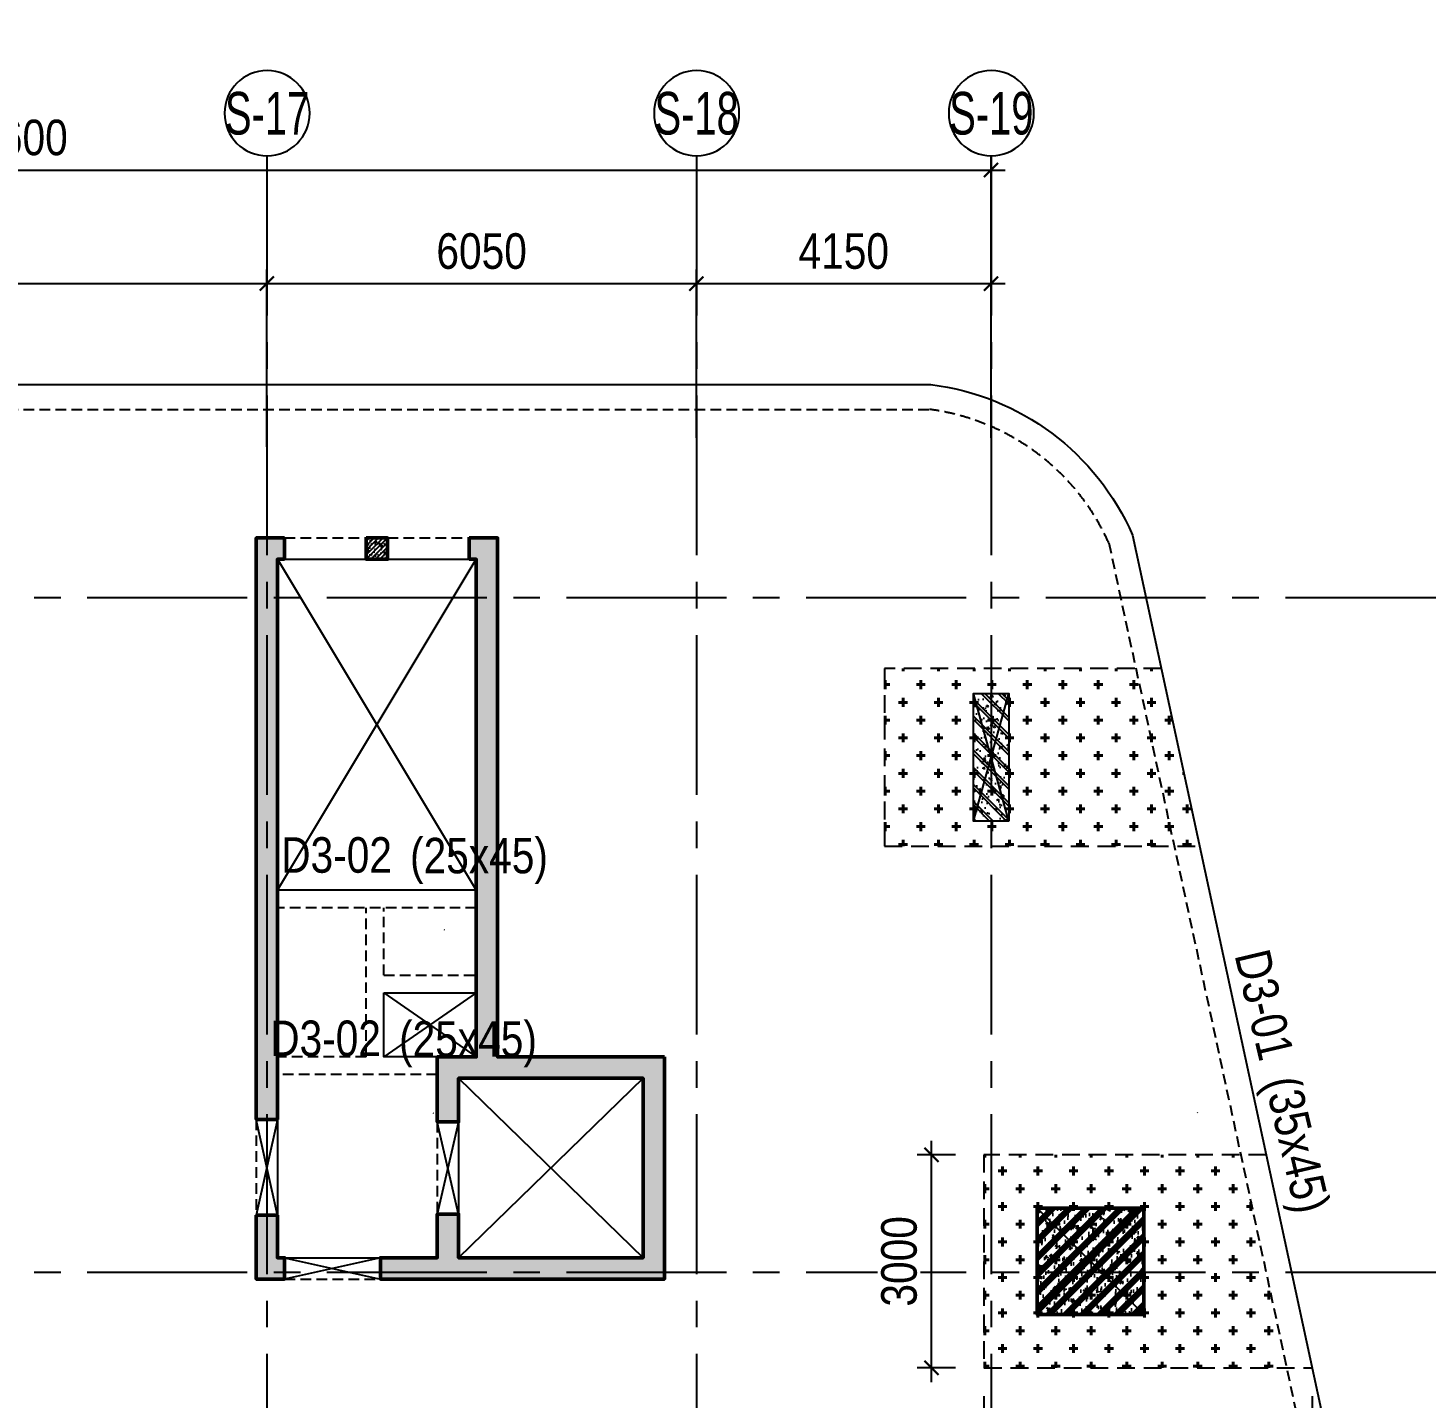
# Model space of a CAD drawing. Header units: millimetres. Extents: x -80883 to 1826631, y -376836 to 309394.
# Drawn here: x 1386722 to 1406412, y -327101 to -307804 of the extents above; entities that cross this region are included whole.
import ezdxf
from ezdxf.enums import TextEntityAlignment as Align

# ---------------------------------------------------------------- set-up
doc = ezdxf.new("R2010")
doc.units = ezdxf.units.MM
doc.header["$LTSCALE"] = 100
doc.header["$PDMODE"] = 32
doc.header["$PDSIZE"] = 2.5
for name, pattern in [('CENTER2', [1.125, 0.75, -0.125, 0.125, -0.125]), ('DASHED', [4.5, 3, -1.5]), ('HIDDEN', [0.375, 0.25, -0.125])]:
    doc.linetypes.add(name, pattern=pattern)
for name, color, linetype, lineweight in [('0-Hatch', 250, 'Continuous', 40), ('ccu12-Tencaukien', 9, 'Continuous', 15), ('KT-Net cot vach', 6, 'Continuous', 50)]:
    doc.layers.add(name, color=color, linetype=linetype, lineweight=lineweight)
for name, color, linetype in [('0-khuat', 3, 'HIDDEN'), ('A-GLAZ', 135, 'Continuous'), ('ccu11-Khuat', 9, 'DASHED'), ('ccu11-Thay', 7, 'Continuous'), ('ccu12-Manh', 8, 'Continuous'), ('ccu12-Text', 31, 'Continuous'), ('ccu12-Truc', 13, 'CENTER2'), ('KC2-DIM', 251, 'Continuous'), ('KT-Dim', 8, 'Continuous'), ('KT-Hatch', 251, 'Continuous'), ('Xref_ST_MBDV Cot vach 30.7.2022|Xref_ST_MBDV Cot vach 30.7.2022|Xref_ST_MBDV Cot vach 30.7.2022|Xref_ST_MBDV Cot vach 30.7.2022|A-GRID-SYM', 50, 'Continuous'), ('Xref_ST_MBDV Cot vach 30.7.2022|Xref_ST_MBDV Cot vach 30.7.2022|Xref_ST_MBDV Cot vach 30.7.2022|Xref_ST_MBDV Cot vach 30.7.2022|KC-Betong', 6, 'Continuous')]:
    doc.layers.add(name, color=color, linetype=linetype)
doc.styles.add('Arial Narrow', font='ARIALN.TTF')
doc.styles.add('HBA-Text', font='GOTHIC.TTF')
doc.dimstyles.new('ccu12-200', dxfattribs={"dimscale": 200, "dimtxt": 2.5, "dimasz": 1, "dimexe": 1, "dimexo": 2, "dimgap": 1, "dimtad": 1, "dimdec": 0, "dimrnd": 5, "dimdsep": 46, "dimtxsty": 'Arial Narrow', "dimblk": 'ARCHTICK', "dimcen": -1, "dimdle": 1, "dimclrd": 256, "dimclre": 256, "dimclrt": 3, "dimadec": 0, "dimazin": 2, "dimtfac": 0.1, "dimtdec": 0, "dimtmove": 0, "dimatfit": 1, "dimldrblk": 'ARCHTICK', "dimfxl": 1, "dimtvp": 0.8333333333333334, "dimtolj": 1, "dimtzin": 12, "dimarcsym": 0})

# ---------------------------------------------------------------- blocks, each defined once
blk = doc.blocks.new('_ARCHTICK')
at = {"color": 0, "linetype": 'ByBlock', "const_width": 0.15}
blk.add_lwpolyline([(-0.5, -0.5), (0.5, 0.5)], dxfattribs=at)
blk = doc.blocks.new('*D979')
at = {"layer": 'Defpoints', "color": 0, "transparency": 16777216}
for p in [(398999.3874795342, -68274.78057617624), (398999.3874795342, -70975.64417300106, -7.594823728268585e-05), (390299.3874795342, -71117.965626513, -7.594823728268585e-05)]:
    blk.add_point(p, dxfattribs=at)
at = {"layer": 'KT-Dim', "lineweight": -2, "transparency": 16777216}
for p, q in [((390299.3874795342, -70717.965626513), (390299.3874795342, -68074.78057617624)), ((398999.3874795342, -70575.64417300106), (398999.3874795342, -68074.78057617624)), ((390099.3874795342, -68274.78057617624), (399199.3874795342, -68274.78057617624))]:
    blk.add_line(p, q, dxfattribs=at)
at = {"layer": 'KT-Dim', "lineweight": -2, "transparency": 16777216, "xscale": 200, "yscale": 200, "zscale": 200, "rotation": 180}
blk.add_blockref('_ARCHTICK', (390299.3874795342, -68274.78057617624), dxfattribs=at)
at = {"layer": 'KT-Dim', "lineweight": -2, "transparency": 16777216, "xscale": 200, "yscale": 200, "zscale": 200}
blk.add_blockref('_ARCHTICK', (398999.3874795342, -68274.78057617624), dxfattribs=at)
at = {"layer": 'KT-Dim', "color": 3, "transparency": 16777216, "insert": (394649.3874795342, -67819.4940823154), "char_height": 500, "attachment_point": 5, "style": 'Arial Narrow'}
blk.add_mtext('\\A1;8700', dxfattribs=at)
blk = doc.blocks.new('*D980')
at = {"layer": 'Defpoints', "color": 0, "transparency": 16777216}
for p in [(405049.3874795342, -68274.78057617624), (405049.3874795342, -70845.41449127195, -7.59482372827136e-05), (398999.3874795342, -70975.64417300106)]:
    blk.add_point(p, dxfattribs=at)
at = {"layer": 'KT-Dim', "lineweight": -2, "transparency": 16777216}
for p, q in [((398999.3874795342, -70575.64417300106), (398999.3874795342, -68074.78057617624)), ((405049.3874795342, -70445.41449127195), (405049.3874795342, -68074.78057617624)), ((398799.3874795342, -68274.78057617624), (405249.3874795342, -68274.78057617624))]:
    blk.add_line(p, q, dxfattribs=at)
at = {"layer": 'KT-Dim', "lineweight": -2, "transparency": 16777216, "xscale": 200, "yscale": 200, "zscale": 200, "rotation": 180}
blk.add_blockref('_ARCHTICK', (398999.3874795342, -68274.78057617624), dxfattribs=at)
at = {"layer": 'KT-Dim', "lineweight": -2, "transparency": 16777216, "xscale": 200, "yscale": 200, "zscale": 200}
blk.add_blockref('_ARCHTICK', (405049.3874795342, -68274.78057617624), dxfattribs=at)
at = {"layer": 'KT-Dim', "color": 3, "transparency": 16777216, "insert": (402024.3874795342, -67819.4940823154), "char_height": 500, "attachment_point": 5, "style": 'Arial Narrow'}
blk.add_mtext('\\A1;6050', dxfattribs=at)
blk = doc.blocks.new('*D981')
at = {"layer": 'Defpoints', "color": 0, "transparency": 16777216}
for p in [(409199.3874795342, -68274.78057617624), (405049.3874795342, -70845.41449127195, -7.59482372827136e-05), (409199.3874795342, -70726.58228353027)]:
    blk.add_point(p, dxfattribs=at)
at = {"layer": 'KT-Dim', "lineweight": -2, "transparency": 16777216}
for p, q in [((405049.3874795342, -70445.41449127195), (405049.3874795342, -68074.78057617624)), ((409199.3874795342, -70326.58228353027), (409199.3874795342, -68074.78057617624)), ((404849.3874795342, -68274.78057617624), (409399.3874795342, -68274.78057617624))]:
    blk.add_line(p, q, dxfattribs=at)
at = {"layer": 'KT-Dim', "lineweight": -2, "transparency": 16777216, "xscale": 200, "yscale": 200, "zscale": 200, "rotation": 180}
blk.add_blockref('_ARCHTICK', (405049.3874795342, -68274.78057617624), dxfattribs=at)
at = {"layer": 'KT-Dim', "lineweight": -2, "transparency": 16777216, "xscale": 200, "yscale": 200, "zscale": 200}
blk.add_blockref('_ARCHTICK', (409199.3874795342, -68274.78057617624), dxfattribs=at)
at = {"layer": 'KT-Dim', "color": 3, "transparency": 16777216, "insert": (407124.3874795342, -67819.4940823154), "char_height": 500, "attachment_point": 5, "style": 'Arial Narrow'}
blk.add_mtext('\\A1;4150', dxfattribs=at)
blk = doc.blocks.new('*D982')
at = {"layer": 'Defpoints', "color": 0, "transparency": 16777216}
for p in [(409199.3874795342, -66674.78057617624), (381599.3874795342, -70845.41449127195), (409199.3874795342, -70845.41449127195)]:
    blk.add_point(p, dxfattribs=at)
at = {"layer": 'KT-Dim', "lineweight": -2, "transparency": 16777216}
for p, q in [((381599.3874795342, -70445.41449127195), (381599.3874795342, -66474.78057617624)), ((409199.3874795342, -70445.41449127195), (409199.3874795342, -66474.78057617624)), ((381399.3874795342, -66674.78057617624), (409399.3874795342, -66674.78057617624))]:
    blk.add_line(p, q, dxfattribs=at)
at = {"layer": 'KT-Dim', "lineweight": -2, "transparency": 16777216, "xscale": 200, "yscale": 200, "zscale": 200, "rotation": 180}
blk.add_blockref('_ARCHTICK', (381599.3874795342, -66674.78057617624), dxfattribs=at)
at = {"layer": 'KT-Dim', "lineweight": -2, "transparency": 16777216, "xscale": 200, "yscale": 200, "zscale": 200}
blk.add_blockref('_ARCHTICK', (409199.3874795342, -66674.78057617624), dxfattribs=at)
at = {"layer": 'KT-Dim', "color": 3, "transparency": 16777216, "insert": (395399.3874795342, -66219.4940823154), "char_height": 500, "attachment_point": 5, "style": 'Arial Narrow'}
blk.add_mtext('\\A1;27600', dxfattribs=at)
blk = doc.blocks.new('GRID-SYM-flat-73')
at = {"layer": 'Xref_ST_MBDV Cot vach 30.7.2022|Xref_ST_MBDV Cot vach 30.7.2022|Xref_ST_MBDV Cot vach 30.7.2022|Xref_ST_MBDV Cot vach 30.7.2022|A-GRID-SYM'}
blk.add_circle((-7.267935535991315e-20, -1.216128191088018e-17, -4.068591107726854e-07), 900.0000000000003, dxfattribs=at)
at = {"layer": 'Xref_ST_MBDV Cot vach 30.7.2022|Xref_ST_MBDV Cot vach 30.7.2022|Xref_ST_MBDV Cot vach 30.7.2022|Xref_ST_MBDV Cot vach 30.7.2022|A-GRID-SYM', "style": 'HBA-Text'}
blk.add_attdef('GRID', text='', height=900.0000000000003, rotation=359.6302510781834, dxfattribs=at).set_placement((-7.267935535991315e-20, -1.216128191088018e-17, -4.068591107726854e-07), align=Align.MIDDLE_CENTER)
blk = doc.blocks.new('LOI-B2-T1-PN')
at = {"layer": 'KT-Hatch'}
h = blk.add_hatch(dxfattribs=at)
h.set_pattern_fill('BTCT', color=256, scale=40)
h.set_pattern_definition([(49.99999999999999, (106559.8543703833, -42147.03074568097), (286.9040730403014, -25.10085399303804), [30, -330]), (355, (106559.8543703833, -42147.03074568097), (-55.50053344520001, 300.8768534800047), [24, -264]), (100.4514, (106583.7630423836, -42149.12248168094), (231.4037526856086, 275.7758168243814), [25.496076, -280.4568448]), (46.18420000000001, (106559.8543703833, -42067.03074568097), (426.8964194502578, -66.20760573160723), [45, -495]), (96.6356, (106595.4290683835, -42072.54806848097), (373.8650822194813, 389.6471483601767), [38.2441152, -420.6852]), (351.1842, (106559.8543703833, -42067.03074568097), (373.8647780534509, 389.6474403701299), [36, -396]), (21, (106599.8543703833, -42087.03074568097), (238.7628208473847, -161.0475562661355), [30, -330]), (326.0000000000001, (106599.8543703833, -42087.03074568097), (97.32613276863269, 290.0600180187412), [24, -264]), (71.4514, (106619.7512635833, -42100.45138808095), (336.089051432596, 129.012198683981), [25.496076, -280.4568448]), (37.50000000000001, (106559.8543703833, -42147.03074568097), (4.863942126916267, 133.1575415325246), [0, -260.8, 0, -268, 0, -265]), (7.499999999999999, (106559.8543703833, -42147.03074568097), (105.2278149768594, 157.7646847529441), [0, -152.8, 0, -254.8, 0, -101]), (327.5, (106470.6543703836, -42147.03074568097), (213.5289744689636, -9.021948693751902), [0, -100, 0, -312, 0, -414]), (317.5, (106430.6543703836, -42147.03074568097), (233.2744677369545, 40.04199293292709), [0, -130, 0, -207.2, 0, -294]), (45, (106559.8543703833, -42147.03074568097), (-106.0660171779821, 106.0660171779821), []), (45, (106630.5650483833, -42147.03074568097), (-106.0660171779821, 106.0660171779821), [])])
h.paths.add_polyline_path([(90186.80448012636, -23776.61616878753), (89886.8044801259, -23776.61616878753), (89886.8044801259, -24676.61616641015), (90286.8044801259, -24676.61616641015), (90286.8044801259, -24376.61616641015), (90186.80448012636, -24376.61616641015)], flags=17)
h.paths.add_polyline_path([(92886.788173588, -14236.62724987615), (92886.78817358776, -14536.62490315293), (92986.80448012636, -14536.62490315293), (92986.8044801259, -21546.61616641021), (92436.8044801259, -21546.61616641015), (92436.8044801259, -22461.61616641015), (92736.8044801259, -22461.61616641021), (92736.8044801259, -21846.61616641021), (95336.8044801259, -21846.61616641027), (95336.8044801259, -24376.61616641027), (92736.8044801259, -24376.61616641021), (92736.8044801259, -23761.61616641021), (92436.8044801259, -23761.61616641015), (92436.8044801259, -24376.61616641015), (91636.8044801259, -24376.61616641015), (91636.8044801259, -24676.61616641015), (95636.8044801259, -24676.61616641027), (95636.8044801259, -21546.61616641027), (93286.8044801259, -21546.61616641021), (93286.79678538674, -14236.62396789709), (89886.79678538674, -14236.62396789697), (89886.8044801259, -22426.61616878753), (90186.80448012636, -22426.61616878753), (90186.80448012636, -14536.62490315287), (90286.78817358776, -14536.62490315287), (90286.78817358823, -14236.62724987615)])
h = blk.add_hatch(dxfattribs=at)
h.set_pattern_fill('BETONG', color=256, scale=40, pattern_type=2)
h.set_pattern_definition([(0, (-1499465.331229208, 300749.4537652719), (0, 155.88457272), [3.75, -86.25]), (0, (-1499465.331229208, 300755.948955802), (0, 155.88457272), [3.75, -86.25]), (120, (-1499465.331229208, 300749.4537652719), (-135.0000000336027, -77.94228635999997), [3.749999999999998, -86.24999999999994]), (120, (-1499459.706229208, 300752.7013605519), (-135.0000000336027, -77.94228635999997), [3.749999999999998, -86.24999999999994]), (0, (-1499420.331229208, 300827.3960516319), (0, 155.88457272), [3.75, -86.25]), (0, (-1499420.331229208, 300833.8912421619), (0, 155.88457272), [3.75, -86.25]), (120, (-1499420.331229208, 300827.3960516319), (-135.0000000336027, -77.94228635999997), [3.749999999999998, -86.24999999999994]), (120, (-1499414.706229208, 300830.643646912), (-135.0000000336027, -77.94228635999997), [3.749999999999998, -86.24999999999994]), (59.99999999999999, (-1499461.581229208, 300749.4537652719), (-135.0000000336027, 77.94228636000001), [3.75, -86.25]), (59.99999999999999, (-1499467.206229208, 300752.7013605519), (-135.0000000336027, 77.94228636000001), [3.75, -86.25]), (59.99999999999999, (-1499416.581229208, 300671.5114789119), (-135.0000000336027, 77.94228636000001), [3.75, -86.25]), (59.99999999999999, (-1499422.206229208, 300674.7590741919), (-135.0000000336027, 77.94228636000001), [3.75, -86.25]), (45, (-1499465.331229208, 300749.4537652719), (-31.81980515339464, 31.81980515339464), []), (49.99999999999999, (-1499465.331229208, 300749.4537652719), (215.178054780226, -18.82564049477853), [22.5, -247.5]), (355, (-1499465.331229208, 300749.4537652719), (-41.6254000839, 225.6576401100035), [18, -198]), (100.4514, (-1499447.399725208, 300747.8849632719), (173.5528145142065, 206.8318626182861), [19.122057, -210.3426336]), (46.18420000000001, (-1499465.331229208, 300809.4537652719), (320.1723145876933, -49.65570429870542), [33.75, -371.25]), (96.6356, (-1499438.650205708, 300805.315773172), (280.398811664611, 292.2353612701325), [28.6830864, -315.5139]), (351.1842, (-1499465.331229208, 300809.4537652719), (280.3985835400882, 292.2355802775974), [27, -297]), (21, (-1499435.331229208, 300794.4537652719), (179.0721156355385, -120.7856671996016), [22.5, -247.5]), (326.0000000000001, (-1499435.331229208, 300794.4537652719), (72.99459957647451, 217.5450135140559), [18, -198]), (71.4514, (-1499420.408559308, 300784.3882834719), (252.066788574447, 96.75914901298572), [19.122057, -210.3426336]), (37.50000000000001, (-1499465.331229208, 300749.4537652719), (3.647956595187201, 99.86815614939344), [0, -195.6, 0, -201, 0, -198.75]), (7.499999999999999, (-1499465.331229208, 300749.4537652719), (78.92086123264458, 118.3235135647081), [0, -114.6, 0, -191.1, 0, -75.75]), (327.5, (-1499532.231229208, 300749.4537652719), (160.1467308517227, -6.766461520313927), [0, -75, 0, -234, 0, -310.5]), (317.5, (-1499562.231229208, 300749.4537652719), (174.9558508027159, 30.03149469969532), [0, -97.5, 0, -155.4, 0, -220.5])])
h.paths.add_polyline_path([(91436.80809450126, -14236.62490315281), (91736.80809450126, -14236.62490315281), (91736.80809450126, -14536.62255642959), (91436.80809450126, -14536.62255642959)])
at = {"ltscale": 0.5}
blk.add_lwpolyline([(92986.80448006536, -19196.61616878817), (90186.80448012636, -19196.61726697005)], dxfattribs=at)
blk.add_lwpolyline([(91686.80448009097, -20646.61616878747), (92986.80447665718, -20646.61616878747), (92986.80447665718, -21546.61616641015), (91686.80448009097, -21546.61616641015)], close=True, dxfattribs=at)
at = {"layer": 'ccu11-Khuat', "color": 6, "ltscale": 0.5, "elevation": 2.240825733901563e-10}
blk.add_lwpolyline([(90286.788173588, -14236.62724987615), (91436.80809450126, -14236.62724987615)], dxfattribs=at)
at = {"layer": 'ccu11-Khuat', "color": 6, "ltscale": 0.5}
for points in [[(91736.80809450126, -14236.62490315281), (92886.788173588, -14236.62490315281)], [(89886.80448012683, -22426.61616878741), (89886.80448012683, -23776.6161687873)], [(92436.80448012636, -22461.61616641015), (92436.80448012636, -23761.61616641231)], [(90286.8044801259, -24676.61616641015), (91636.8044801259, -24676.61616641015)]]:
    blk.add_lwpolyline(points, dxfattribs=at)
at = {"layer": 'ccu11-Khuat', "ltscale": 0.5}
for points in [[(92986.80457811733, -19446.61616878817), (90186.80457817833, -19446.61726696999)], [(91436.80448009097, -21546.61626683944), (91436.8036564549, -19446.61677671061)], [(91686.80402905191, -20396.61616878747), (91686.8036564549, -19446.61667865864)], [(91686.80448009097, -20396.61616878747), (92986.80448009097, -20396.61616878747)], [(91436.80448009097, -21546.61616878747), (90186.80448009097, -21546.61616878747)], [(92436.80448009097, -21796.61616878747), (90186.80448009097, -21796.61616878747)]]:
    blk.add_lwpolyline(points, dxfattribs=at)
at = {"layer": 'ccu11-Thay', "color": 6, "ltscale": 0.5, "elevation": 2.240825733901563e-10}
blk.add_lwpolyline([(90286.788173588, -14536.62490315293), (91436.80809450126, -14536.62490315293)], dxfattribs=at)
at = {"layer": 'ccu11-Thay', "color": 6, "ltscale": 0.5}
for points in [[(91736.80809450126, -14536.62255642959), (92886.788173588, -14536.62490315293)], [(90186.80448012683, -22426.61616878753), (90186.80448012683, -23776.6161687873)], [(92736.80448012636, -22461.61616641021), (92736.80448012636, -23761.61616641231)], [(90286.8044801259, -24376.61616641015), (91636.8044801259, -24376.61616641015)]]:
    blk.add_lwpolyline(points, dxfattribs=at)
at = {"layer": 'ccu12-Manh', "ltscale": 0.5}
for points in [[(90186.80448012636, -19196.61616878817), (92986.80809450103, -14536.62490315293)], [(90186.80809450103, -14536.62490315287), (92986.8044801259, -19196.61616878817)]]:
    blk.add_lwpolyline(points, dxfattribs=at)
at = {"layer": 'KC2-DIM', "color": 252, "ltscale": 0.5}
for p, q in [((91686.80448009097, -20646.61616878747), (92986.80447665718, -21546.61616641015)), ((92986.80447665718, -20646.61616878747), (91686.80448009097, -21546.61616641015))]:
    blk.add_line(p, q, dxfattribs=at)
at = {"layer": 'KC2-DIM', "ltscale": 0.5}
for points in [[(91686.80448009097, -21546.61616878747), (91686.80412710388, -20646.61616878747)], [(91686.80448009097, -20646.61616878747), (92986.80448009097, -20646.61616878747)], [(90186.80448012683, -22426.61616878753), (89886.80448012683, -23776.6161687873)], [(90186.80448012683, -23776.6161687873), (89886.80448012683, -22426.61616878741)], [(92736.80448012636, -22461.61616641021), (92436.80448012636, -23761.61616641231)], [(92736.80448012636, -23761.61616641231), (92436.80448012636, -22461.61616641015)], [(90286.8044801259, -24376.61616641015), (91636.8044801259, -24676.61616641015)], [(91636.8044801259, -24376.61616641015), (90286.8044801259, -24676.61616641015)]]:
    blk.add_lwpolyline(points, dxfattribs=at)
at = {"layer": 'KC2-DIM', "color": 252, "ltscale": 0.5}
for points in [[(92736.8044801259, -21846.61616641021), (95336.8044801259, -24376.61616641027)], [(95336.8044801259, -21846.61616641027), (92736.8044801259, -24376.61616641021)]]:
    blk.add_lwpolyline(points, dxfattribs=at)
at = {"layer": 'KT-Net cot vach'}
for p, q in [((90186.80448012636, -22426.61616878753), (89886.8044801259, -22426.61616878753)), ((90186.80448012636, -23776.61616878753), (89886.8044801259, -23776.61616878753)), ((92436.8044801259, -23761.61616641015), (92436.8044801259, -24376.61616641015)), ((92736.8044801259, -23761.61616641254), (92436.80448012543, -23761.61616641254)), ((92736.8044801259, -23761.61616641021), (92736.8044801259, -24376.61616641021)), ((91636.8044801259, -24376.61616641015), (92436.8044801259, -24376.61616641015)), ((91636.8044801259, -24676.61616641015), (95636.8044801259, -24676.61616641027))]:
    blk.add_line(p, q, dxfattribs=at)
for points in [[(89886.8044801259, -22426.61616878753), (89886.80809450126, -14236.62490315281), (90286.788173588, -14236.62490315281)], [(92886.788173588, -14236.62490315293), (93286.80809450126, -14236.62490315293), (93286.8044801259, -21546.61616641021), (95636.8044801259, -21546.61616641027)], [(90286.788173588, -14536.62490315287), (90186.80809450126, -14536.62490315287), (90186.80448012636, -22426.61616878753)], [(95636.8044801259, -21546.61616641027), (95636.8044801259, -24676.61616641027), (91636.8044801259, -24676.61616641015), (91636.8044801259, -24376.61616641015), (92436.8044801259, -24376.61616641015), (92436.8044801259, -23761.61616641015), (92736.8044801259, -23761.61616641021), (92736.8044801259, -24376.61616641021), (95336.8044801259, -24376.61616641027), (95336.8044801259, -21846.61616641027), (92736.8044801259, -21846.61616641021), (92736.8044801259, -22461.61616641021), (92436.8044801259, -22461.61616641015), (92436.8044801259, -21546.61616641015), (92986.8044801259, -21546.61616641021), (92986.80809450126, -14536.62490315293), (92886.788173588, -14536.62490315293)], [(90186.80448012636, -23776.61616878753), (90186.80448012636, -24376.61616641015), (90286.8044801259, -24376.61616641015), (90286.8044801259, -24676.61616641015), (89886.8044801259, -24676.61616641015), (89886.8044801259, -23776.61616878753)]]:
    blk.add_lwpolyline(points, dxfattribs=at)
at = {"layer": 'KT-Net cot vach', "elevation": 2.240825733901563e-10}
for points in [[(90286.788173588, -14536.62490315293), (90286.788173588, -14236.62724987615)], [(92886.788173588, -14236.62724987615), (92886.788173588, -14536.62490315293)]]:
    blk.add_lwpolyline(points, dxfattribs=at)
at = {"layer": 'KT-Net cot vach'}
blk.add_lwpolyline([(91436.80809450126, -14236.62490315281), (91736.80809450126, -14236.62490315281), (91736.80809450126, -14536.62255642959), (91436.80809450126, -14536.62255642959)], close=True, dxfattribs=at)
blk = doc.blocks.new('*U149')
h = blk.add_hatch()
h.set_pattern_fill('VATLIEU04', color=250, scale=40, style=0, pattern_type=2)
h.set_pattern_definition([(49.99999999999999, (-449.9999999999825, 1849.999999999997), (286.9040730403014, -25.10085399303804), [30, -330]), (355, (-449.9999999999825, 1849.999999999997), (-55.50053344520001, 300.8768534800047), [24, -264]), (100.4514, (-426.0913279999825, 1847.908263999997), (231.4037526856086, 275.7758168243814), [25.496076, -280.4568448]), (46.18420000000001, (-449.9999999999825, 1929.999999999997), (426.8964194502578, -66.20760573160723), [45, -495]), (96.6356, (-414.4253019999824, 1924.482677199996), (373.8650822194813, 389.6471483601767), [38.2441152, -420.6852]), (351.1842, (-449.9999999999825, 1929.999999999997), (373.8647780534509, 389.6474403701299), [36, -396]), (21, (-409.9999999999825, 1909.999999999997), (238.7628208473847, -161.0475562661355), [30, -330]), (326.0000000000001, (-409.9999999999825, 1909.999999999997), (97.32613276863269, 290.0600180187412), [24, -264]), (71.4514, (-390.1031067999825, 1896.579357599996), (336.089051432596, 129.012198683981), [25.496076, -280.4568448]), (37.50000000000001, (-449.9999999999825, 1849.999999999997), (4.863942126916267, 133.1575415325246), [0, -260.8, 0, -268, 0, -265]), (7.499999999999999, (-449.9999999999825, 1849.999999999997), (105.2278149768594, 157.7646847529441), [0, -152.8, 0, -254.8, 0, -101]), (327.5, (-539.1999999999825, 1849.999999999997), (213.5289744689636, -9.021948693751902), [0, -100, 0, -312, 0, -414]), (317.5, (-579.1999999999825, 1849.999999999997), (233.2744677369545, 40.04199293292709), [0, -130, 0, -207.2, 0, -294]), (45, (-449.9999999999825, 1849.999999999997), (-120.2081528017131, 120.2081528017131), []), (45, (-449.9999999999825, 1898.999999999997), (-120.2081528017131, 120.2081528017131), [])])
h.paths.add_polyline_path([(-475, -474.9999999999998), (25, -475.0000000000047), (25.00000000001745, 1324.999999999997), (-474.9999999999825, 1325.000000000002)])
at = {"color": 6, "ltscale": 0.25}
blk.add_lwpolyline([(-475, -474.9999999999998), (25, -475.0000000000047), (25.00000000001745, 1324.999999999997), (-474.9999999999825, 1325.000000000002)], close=True, dxfattribs=at)
at = {"layer": 'Defpoints', "linetype": 'ByBlock', "ltscale": 30}
for p, q in [((25, -475.0000000000047), (-474.9999999999825, 1325.000000000002)), ((-475, -474.9999999999998), (25.00000000001745, 1324.999999999997))]:
    blk.add_line(p, q, dxfattribs=at)
blk = doc.blocks.new('*U151')
h = blk.add_hatch()
h.set_pattern_fill('VATLIEU04', color=250, scale=40, style=0, pattern_type=2)
h.set_pattern_definition([(49.99999999999999, (550, -550), (286.9040730403014, -25.10085399303804), [30, -330]), (355, (550, -550), (-55.50053344520001, 300.8768534800047), [24, -264]), (100.4514, (573.908672, -552.091736), (231.4037526856086, 275.7758168243814), [25.496076, -280.4568448]), (46.18420000000001, (550, -470), (426.8964194502578, -66.20760573160723), [45, -495]), (96.6356, (585.574698, -475.5173228), (373.8650822194813, 389.6471483601767), [38.2441152, -420.6852]), (351.1842, (550, -470), (373.8647780534509, 389.6474403701299), [36, -396]), (21, (590, -490), (238.7628208473847, -161.0475562661355), [30, -330]), (326.0000000000001, (590, -490), (97.32613276863269, 290.0600180187412), [24, -264]), (71.4514, (609.8968932, -503.4206424), (336.089051432596, 129.012198683981), [25.496076, -280.4568448]), (37.50000000000001, (550, -550), (4.863942126916267, 133.1575415325246), [0, -260.8, 0, -268, 0, -265]), (7.499999999999999, (550, -550), (105.2278149768594, 157.7646847529441), [0, -152.8, 0, -254.8, 0, -101]), (327.5, (460.8, -550), (213.5289744689636, -9.021948693751902), [0, -100, 0, -312, 0, -414]), (317.5, (420.8, -550), (233.2744677369545, 40.04199293292709), [0, -130, 0, -207.2, 0, -294]), (45, (550, -550), (-120.2081528017131, 120.2081528017131), []), (45, (550, -501), (-120.2081528017131, 120.2081528017131), [])])
h.paths.add_polyline_path([(-475, 475), (1025, 475), (1025, -1025), (-475, -1025)])
at = {"color": 6, "ltscale": 0.25}
blk.add_lwpolyline([(-475, 475), (1025, 475), (1025, -1025), (-475, -1025)], close=True, dxfattribs=at)
at = {"layer": 'Defpoints', "linetype": 'ByBlock', "ltscale": 30}
for p, q in [((1025, 475), (-475, -1025)), ((-475, 475), (1025, -1025))]:
    blk.add_line(p, q, dxfattribs=at)
blk = doc.blocks.new('MBDVCOTVACH-T2-T6-PN')
at = {"layer": 'KT-Net cot vach'}
blk.add_blockref('*U151', (101361.8044801299, -24151.61616647651), dxfattribs=at)
at = {"layer": 'Xref_ST_MBDV Cot vach 30.7.2022|Xref_ST_MBDV Cot vach 30.7.2022|Xref_ST_MBDV Cot vach 30.7.2022|Xref_ST_MBDV Cot vach 30.7.2022|KC-Betong', "linetype": 'ByBlock', "xscale": -1}
blk.add_blockref('*U149', (100011.8044801299, -17751.61616640782, -7.594824095580321e-05), dxfattribs=at)
blk = doc.blocks.new('*U689')
at = {"layer": 'ccu12-Tencaukien', "color": 8, "ltscale": 10000}
blk.add_line((360.6565736538532, -155.3215232637356), (354.4065714950475, -155.3215232637356), dxfattribs=at)
at = {"layer": 'ccu12-Text', "color": 2, "style": 'Arial Narrow', "width": 0.8}
blk.add_attdef('SH', text='', height=300, dxfattribs=at).set_placement((275.6048113084853, 5.864471777974813), align=Align.BOTTOM_RIGHT)
at = {"layer": 'ccu12-Text', "color": 31, "style": 'Arial Narrow', "width": 0.8}
for tag, p in [('(', (507.5315725744504, -75.41116959831947)), ('KT', (632.605666770517, -75.41116959831947)), (')', (962.8971199221714, -75.41116959831947))]:
    blk.add_attdef(tag, text='', height=250, dxfattribs=at).set_placement(p, align=Align.BOTTOM_LEFT)
blk = doc.blocks.new('*U690')
at = {"layer": 'ccu12-Tencaukien', "color": 8, "ltscale": 10000}
blk.add_line((360.6565736538532, -155.3215232637356), (354.4065714950475, -155.3215232637356), dxfattribs=at)
at = {"layer": 'ccu12-Text', "color": 2, "style": 'Arial Narrow', "width": 0.8}
blk.add_attdef('SH', text='', height=300, dxfattribs=at).set_placement((275.6048113084853, 5.864471777974813), align=Align.BOTTOM_RIGHT)
at = {"layer": 'ccu12-Text', "color": 31, "style": 'Arial Narrow', "width": 0.8}
for tag, p in [('(', (507.5315725744504, -75.41116959831947)), ('KT', (632.605666770517, -75.41116959831947)), (')', (962.8971199221714, -75.41116959831947))]:
    blk.add_attdef(tag, text='', height=250, dxfattribs=at).set_placement(p, align=Align.BOTTOM_LEFT)
blk = doc.blocks.new('MBKC-T3-PN')
at = {"layer": 'ccu11-Khuat', "ltscale": 0.5, "elevation": -0.0003901197252574179}
blk.add_lwpolyline([(31224.41949791997, 10401.15608117677, -0.1203839840985264), (42572.85465626395, 11719.39024886949), (58379.85115727969, 7611.132730447047, -0.2258253160871416), (60186.44089432061, 5977.409135053749), (65551.80771612958, -9531.095751609828, 0.2919429440186994), (69736.50495830015, -12426.6161779894), (99368.00793614518, -12426.6161779894, -0.2609853684017961), (101894.5837610736, -14307.26193159987), (105248.9736585456, -29866.61846812873, -0.450430548376512), (100589.6931814908, -35326.6158653514), (55455.61416863091, -35326.6158653514, -0.3270381078692864), (50922.90468503162, -31997.94642836676), (46413.0024276413, -18965.37748569861, 0.4276044270060953), (30445.87231722521, -12504.80555859185), (12824.43251889106, -18584.35473983688, -0.1315578741241553), (10225.70651983377, -18473.84767023224), (9061.065310114762, -18020.38528109412, -0.1846755877232493), (7455.469289202709, -16623.04162249499), (2976.957835427951, -9107.263866643538, -0.02202630655650502), (-406.9169527727645, -3413.25466246967, -0.3992423458823245), (1800.966408062493, 257.1217708188342)], format="xyb", close=True, dxfattribs=at)
at = {"layer": 'ccu11-Thay', "elevation": -0.0003901197252574179}
blk.add_lwpolyline([(31106.50862324028, 10730.72166345781, -0.1205795836710196), (42638.87427653908, 12063.859528495), (58473.93031160696, 7948.309303218033, -0.2272385897093211), (60513.964432284, 6101.209794561379), (65878.81921774126, -9405.815059417277, 0.2908633368540378), (69743.13952882006, -12076.6161779894), (99390.07919017388, -12076.6161779894, -0.2655275921417467), (102229.2245215473, -14198.71881677723), (105593.7353260962, -29805.02123810095, -0.4513714951595503), (100592.7770390881, -35676.6158653514), (55455.39553553029, -35676.6158653514, -0.3267809868965265), (50590.57907296135, -32107.86789232772), (46084.8424524439, -19087.33667168533, 0.427810969143063), (30575.2745344413, -12830.40558466513), (12920.16765186726, -18921.57020124164, -0.1330764012900887), (10109.49357222929, -18804.19336872117), (8937.306803341722, -18347.79305564612, -0.183720991931343), (7150.621857264778, -16795.18900673359), (2680.126648878446, -9292.86400619999, -0.02215701127767281), (-737.5723420327995, -3537.213185448665, -0.4024491153328594), (1696.95094252727, 591.477936539799), (31106.50862324028, 10730.72166345781)], format="xyb", dxfattribs=at)
blk = doc.blocks.new('MBKC-N-T3')
at = {"layer": '0-Hatch', "ltscale": 2}
h = blk.add_hatch(dxfattribs=at)
h.set_pattern_fill('CROSS', color=256, scale=1000.000000000006, angle=90.00000000000001, style=0)
h.set_pattern_definition([(90, (1648795.804644322, -7892615.616708719), (-250.0000000000016, 250.0000000000015), [125.0000000000008, -375.0000000000023]), (180, (1648858.304644322, -7892553.116708719), (-250.0000000000015, -250.0000000000016), [125.0000000000008, -375.0000000000023])])
h.paths.add_polyline_path([(103173.0409593445, -18576.61670866824), (102634.0742788143, -16076.61670866824), (98736.80464431108, -16076.6167086683), (98736.80464431108, -18576.61670866824)])
h = blk.add_hatch(dxfattribs=at)
h.set_pattern_fill('CROSS', color=256, scale=1000.000000000006, angle=90.00000000000001, style=0)
h.set_pattern_definition([(90, (1650195.804633926, -7899715.616671358), (-250.0000000000016, 250.0000000000015), [125.0000000000008, -375.0000000000023]), (180, (1650258.304633926, -7899653.116671358), (-250.0000000000015, -250.0000000000016), [125.0000000000008, -375.0000000000023])])
h.paths.add_polyline_path([(104399.5617826593, -25926.6166713073), (103752.8017660228, -22926.6166713073), (100136.8046339147, -22926.6166713073), (100136.8046339147, -25926.6166713073)])
at = {"layer": '0-khuat', "ltscale": 10}
for points in [[(102634.0742788143, -16076.61670866824), (98736.80464431108, -16076.61670866824), (98736.80464431108, -18576.61670866824), (103173.0409593445, -18576.61670866824)], [(104110.8429754127, -22926.6166713073), (100136.8046339147, -22926.6166713073), (100136.8046339147, -25926.6166713073), (104757.602992049, -25926.6166713073)]]:
    blk.add_lwpolyline(points, dxfattribs=at)
blk = doc.blocks.new('*D1166')
at = {"layer": 'Defpoints', "color": 0, "ltscale": 0.5, "transparency": 16777216}
for p in [(1400186.008811985, -326676.0704365792), (1404806.807170119, -326676.0704365792), (1404806.807170119, -328132.6736557207)]:
    blk.add_point(p, dxfattribs=at)
at = {"layer": 'KC2-DIM', "lineweight": -2, "ltscale": 0.5, "transparency": 16777216}
for p, q in [((1400186.008811985, -327076.0704365792), (1400186.008811985, -328332.6736557207)), ((1404806.807170119, -327076.0704365792), (1404806.807170119, -328332.6736557207)), ((1399986.008811985, -328132.6736557207), (1405006.807170119, -328132.6736557207))]:
    blk.add_line(p, q, dxfattribs=at)
at = {"layer": 'KC2-DIM', "lineweight": -2, "ltscale": 0.5, "transparency": 16777216, "xscale": 200, "yscale": 200, "zscale": 200, "rotation": 180}
blk.add_blockref('_ARCHTICK', (1400186.008811985, -328132.6736557207), dxfattribs=at)
at = {"layer": 'KC2-DIM', "lineweight": -2, "ltscale": 0.5, "transparency": 16777216, "xscale": 200, "yscale": 200, "zscale": 200}
blk.add_blockref('_ARCHTICK', (1404806.807170119, -328132.6736557207), dxfattribs=at)
at = {"layer": 'KC2-DIM', "color": 3, "ltscale": 0.5, "transparency": 16777216, "insert": (1402496.407991052, -327677.3871618598), "char_height": 500, "attachment_point": 5, "style": 'Arial Narrow', "bg_fill": 3, "box_fill_scale": 1.1, "bg_fill_color": 256, "bg_fill_true_color": 13158600, "bg_fill_transparency": 0}
blk.add_mtext('\\A1;4620', dxfattribs=at)
blk = doc.blocks.new('*D1167')
at = {"layer": 'Defpoints', "color": 0, "ltscale": 0.5, "transparency": 16777216}
for p in [(1399447.111646761, -323676.0704365793), (1400186.008811986, -323676.0704365793), (1400186.008811986, -326676.0704365793)]:
    blk.add_point(p, dxfattribs=at)
at = {"layer": 'KC2-DIM', "lineweight": -2, "ltscale": 0.5, "transparency": 16777216}
for p, q in [((1399447.111646761, -326876.0704365793), (1399447.111646761, -323476.0704365793)), ((1399786.008811986, -323676.0704365793), (1399247.111646761, -323676.0704365793)), ((1399786.008811986, -326676.0704365793), (1399247.111646761, -326676.0704365793))]:
    blk.add_line(p, q, dxfattribs=at)
at = {"layer": 'KC2-DIM', "lineweight": -2, "ltscale": 0.5, "transparency": 16777216, "xscale": 200, "yscale": 200, "zscale": 200}
for p, rotation in [((1399447.111646761, -323676.0704365793), 90), ((1399447.111646761, -326676.0704365793), 270)]:
    blk.add_blockref('_ARCHTICK', p, dxfattribs=dict(at, rotation=rotation))
at = {"layer": 'KC2-DIM', "color": 3, "ltscale": 0.5, "transparency": 16777216, "insert": (1398991.8251529, -325176.0704365796), "char_height": 500, "attachment_point": 5, "rotation": 90, "style": 'Arial Narrow', "bg_fill": 3, "box_fill_scale": 1.1, "bg_fill_color": 256, "bg_fill_true_color": 13158600, "bg_fill_transparency": 0}
blk.add_mtext('\\A1;3000', dxfattribs=at)
blk = doc.blocks.new('Grid-ST-flat-3')
at = {"layer": 'ccu12-Truc', "ltscale": 30}
for p, q in [((398999.3874795342, -66474.78057617624), (398999.3874795342, -104409.5824195731)), ((405049.3874795342, -66474.78057617624), (405049.3874795342, -104409.5824195731)), ((409199.3874795342, -66474.78057617624), (409199.3874795342, -104409.5824195731)), ((366096.2468389632, -72696.27186137123), (425824.0468604062, -72696.27186137007)), ((366096.2468389795, -82196.27186137065), (425824.0468603974, -82196.27186136972))]:
    blk.add_line(p, q, dxfattribs=at)
at = {"layer": 'KT-Dim'}
ref = blk.add_blockref('GRID-SYM-flat-73', (399002.7929266859, -65874.79024047928, 2.712394071846536e-07), dxfattribs=dict(at, xscale=-0.6666666666666665, yscale=0.6666666666666665, zscale=0.6666666666666665, rotation=179.6748020054017))
ref.add_attrib('GRID', 'S-17', dxfattribs={"layer": 'Xref_ST_MBDV Cot vach 30.7.2022|Xref_ST_MBDV Cot vach 30.7.2022|Xref_ST_MBDV Cot vach 30.7.2022|Xref_ST_MBDV Cot vach 30.7.2022|A-GRID-SYM', "height": 600, "style": 'HBA-Text', "width": 0.7}).set_placement((399002.7929266859, -65874.79024047928, -7.594823728268585e-05), align=Align.MIDDLE_CENTER)
ref = blk.add_blockref('GRID-SYM-flat-73', (405052.7929266859, -65874.79024047928, 2.712394071846536e-07), dxfattribs=dict(at, xscale=-0.6666666666666665, yscale=0.6666666666666665, zscale=0.6666666666666665, rotation=179.6748020054017))
ref.add_attrib('GRID', 'S-18', dxfattribs={"layer": 'Xref_ST_MBDV Cot vach 30.7.2022|Xref_ST_MBDV Cot vach 30.7.2022|Xref_ST_MBDV Cot vach 30.7.2022|Xref_ST_MBDV Cot vach 30.7.2022|A-GRID-SYM', "height": 600, "style": 'HBA-Text', "width": 0.7}).set_placement((405052.7929266859, -65874.79024047928, -7.594823728268585e-05), align=Align.MIDDLE_CENTER)
ref = blk.add_blockref('GRID-SYM-flat-73', (409202.7929266859, -65874.79024047928, 2.712394071846536e-07), dxfattribs=dict(at, xscale=-0.6666666666666665, yscale=0.6666666666666665, zscale=0.6666666666666665, rotation=179.6748020054017))
ref.add_attrib('GRID', 'S-19', dxfattribs={"layer": 'Xref_ST_MBDV Cot vach 30.7.2022|Xref_ST_MBDV Cot vach 30.7.2022|Xref_ST_MBDV Cot vach 30.7.2022|Xref_ST_MBDV Cot vach 30.7.2022|A-GRID-SYM', "height": 600, "style": 'HBA-Text', "width": 0.7}).set_placement((409202.7929266859, -65874.79024047928, -2.531607909422862e-05), align=Align.MIDDLE_CENTER)
for base, p1, p2, picture, middle in [((409199.3874795342, -66674.78057617624), (381599.3874795342, -70845.41449127195), (409199.3874795342, -70845.41449127195), '*D982', (395399.3874795342, -66219.4940823154)), ((398999.3874795342, -68274.78057617624, 7.594823728268585e-05), (390299.3874795342, -71117.965626513), (398999.3874795342, -70975.64417300106), '*D979', (394649.3874795342, -67819.4940823154, 7.594823728268585e-05)), ((405049.3874795342, -68274.78057617624), (398999.3874795342, -70975.64417300106), (405049.3874795342, -70845.41449127195, -7.59482372827136e-05), '*D980', (402024.3874795342, -67819.4940823154)), ((409199.3874795342, -68274.78057617624), (405049.3874795342, -70845.41449127195, -7.59482372827136e-05), (409199.3874795342, -70726.58228353027), '*D981', (407124.3874795342, -67819.4940823154))]:
    dim = blk.add_linear_dim(base=base, p1=p1, p2=p2, dimstyle='ccu12-200', dxfattribs=at)
    dim.commit()
    dim.dimension.update_dxf_attribs({"geometry": picture, "text_midpoint": middle})

msp = doc.modelspace()

# ---------------------------------------------------------------- linework, layer by layer
at = {"layer": 'A-GLAZ'}
msp.add_lwpolyline([(1331155.712801311, -290018.7321018141, -0.1205795836710196), (1342688.078454609, -288685.5942367769), (1358523.134489677, -292801.1444620539, -0.2272385897093211), (1360563.168610354, -294648.2439707106), (1365928.023395812, -310155.2688246892, 0.2908633368540378), (1369792.34370689, -312826.0699432613), (1399439.283368244, -312826.0699432613, -0.2655275921417467), (1402278.428699618, -314948.1725820492), (1405642.939504167, -330554.4750033729, -0.4513714951595503), (1400641.981217158, -336426.0696306233), (1355504.599713601, -336426.0696306233, -0.3267809868965265), (1350639.783251032, -332857.3216575996), (1346134.046630514, -319836.7904369573, 0.427810969143063), (1330624.478712512, -313579.8593499371), (1312969.371829938, -319671.0239665136, -0.1330764012900887), (1310158.6977503, -319553.6471339931), (1308986.510981412, -319097.2468209181, -0.183720991931343), (1307199.826035335, -317544.6427720055), (1302729.330826949, -310042.3177714719, -0.02215701127767281), (1299311.631836038, -304286.6669507206, -0.4024491153328594), (1301746.155120598, -300157.9758287321), (1331155.712801311, -290018.7321018141)], format="xyb", dxfattribs=at)

# ---------------------------------------------------------------- block references
for name, p in [('Grid-ST-flat-3', (991086.621342859, -243129.7985158589)), ('MBKC-N-T3', (1300049.20417807, -300749.4537652719)), ('LOI-B2-T1-PN', (1300049.20417807, -300749.4537652719))]:
    msp.add_blockref(name, p)
at = {"layer": 'ccu12-Tencaukien', "extrusion": (4.388134669035146e-07, -9.799241008827418e-07, 0.9999999999994236)}
ref = msp.add_blockref('*U690', (1392076.944639406, -320016.9957607345, -0.2560275470908253), dxfattribs=dict(at, xscale=1.815893337873055, yscale=1.815893337873055, zscale=1.815893337873055, rotation=339.536933714468))
ref.add_attrib('KT', '(25x45)', dxfattribs={"color": 31, "extrusion": (4.388134669035146e-07, -9.799241008827418e-07, 0.9999999999994236), "height": 499.9999999999999, "style": 'Arial Narrow'}).set_placement((1392102.823451663, -319860.5795336274, 0.9243255521517344), align=Align.BOTTOM_LEFT)
ref.add_attrib('SH', 'D3-02', dxfattribs={"color": 2, "extrusion": (4.388134669035146e-07, -9.799241008827418e-07, 0.9999999999994236), "height": 499.9999999999999, "style": 'Arial Narrow'}).set_placement((1391847.893919785, -319851.7030933367, 0.9245821267311513), align=Align.BOTTOM_RIGHT)
at = {"layer": 'ccu12-Tencaukien', "extrusion": (-1.019424248663054e-06, -3.370203309364298e-07, 0.9999999999994236)}
ref = msp.add_blockref('*U689', (1403736.172625869, -322623.2439094991, 0.565242757778279), dxfattribs=dict(at, xscale=1.815893337873053, yscale=1.815893337873053, zscale=1.815893337873053, rotation=243.7077489340713))
ref.add_attrib('KT', '(35x45)', dxfattribs={"color": 31, "extrusion": (-1.019424248663054e-06, -3.370203309364298e-07, 0.9999999999994236), "height": 499.9999999999999, "rotation": 283.2589221995231, "style": 'Arial Narrow'}).set_placement((1403989.20586643, -322675.0896374788, -1.323049858126295), align=Align.BOTTOM_LEFT)
ref.add_attrib('SH', 'D3-01', dxfattribs={"color": 2, "extrusion": (-1.019424248663054e-06, -3.370203309364298e-07, 0.9999999999994236), "height": 499.9999999999999, "rotation": 283.2589221995231, "style": 'Arial Narrow'}).set_placement((1403923.873671174, -322412.1652141148, -1.322838775955482), align=Align.BOTTOM_RIGHT)
at = {"layer": 'ccu12-Tencaukien', "extrusion": (4.388134669035146e-07, -9.799241008827418e-07, 0.9999999999994236)}
ref = msp.add_blockref('*U690', (1391922.062626708, -322599.4847937794, -0.2537219107646143), dxfattribs=dict(at, xscale=1.815893337873055, yscale=1.815893337873055, zscale=1.815893337873055, rotation=339.536933714468))
ref.add_attrib('KT', '(25x45)', dxfattribs={"color": 31, "extrusion": (4.388134669035146e-07, -9.799241008827418e-07, 0.9999999999994236), "height": 499.9999999999999, "style": 'Arial Narrow'}).set_placement((1391947.941438965, -322443.0685666724, 0.9266311884779458), align=Align.BOTTOM_LEFT)
ref.add_attrib('SH', 'D3-02', dxfattribs={"color": 2, "extrusion": (4.388134669035146e-07, -9.799241008827418e-07, 0.9999999999994236), "height": 499.9999999999999, "style": 'Arial Narrow'}).set_placement((1391693.011907087, -322434.1921263818, 0.9268877630573626), align=Align.BOTTOM_RIGHT)
at = {"layer": 'KC2-DIM', "ltscale": 0.5}
msp.add_blockref('MBKC-T3-PN', (1300049.20417807, -300749.4537652719), dxfattribs=at)
at = {"layer": 'KC2-DIM'}
msp.add_blockref('MBDVCOTVACH-T2-T6-PN', (1300049.20417807, -300749.4537652719), dxfattribs=at)

# ---------------------------------------------------------------- next in the draw order: dimensions: what is measured, and where the dimension line sits
at = {"layer": 'KC2-DIM', "ltscale": 0.5}
dim = msp.add_linear_dim(base=(1404806.807170119, -328132.6736557207), p1=(1400186.008811985, -326676.0704365792), p2=(1404806.807170119, -326676.0704365792), dimstyle='ccu12-200', override={"dimfxl": 150, "dimtfill": 1}, dxfattribs=at)
dim.commit()
dim.dimension.update_dxf_attribs({"geometry": '*D1166', "text_midpoint": (1402496.407991052, -327677.3871618598)})

# ---------------------------------------------------------------- next in the draw order: dimensions: what is measured, and where the dimension line sits
dim = msp.add_linear_dim(base=(1399447.111646761, -323676.0704365793), p1=(1400186.008811985, -326676.0704365792), p2=(1400186.008811985, -323676.0704365792), angle=90, dimstyle='ccu12-200', override={"dimfxl": 150, "dimtfill": 1}, dxfattribs=at)
dim.commit()
dim.dimension.update_dxf_attribs({"geometry": '*D1167', "text_midpoint": (1398991.8251529, -325176.0704365796)})

doc.saveas('drawing.dxf')
